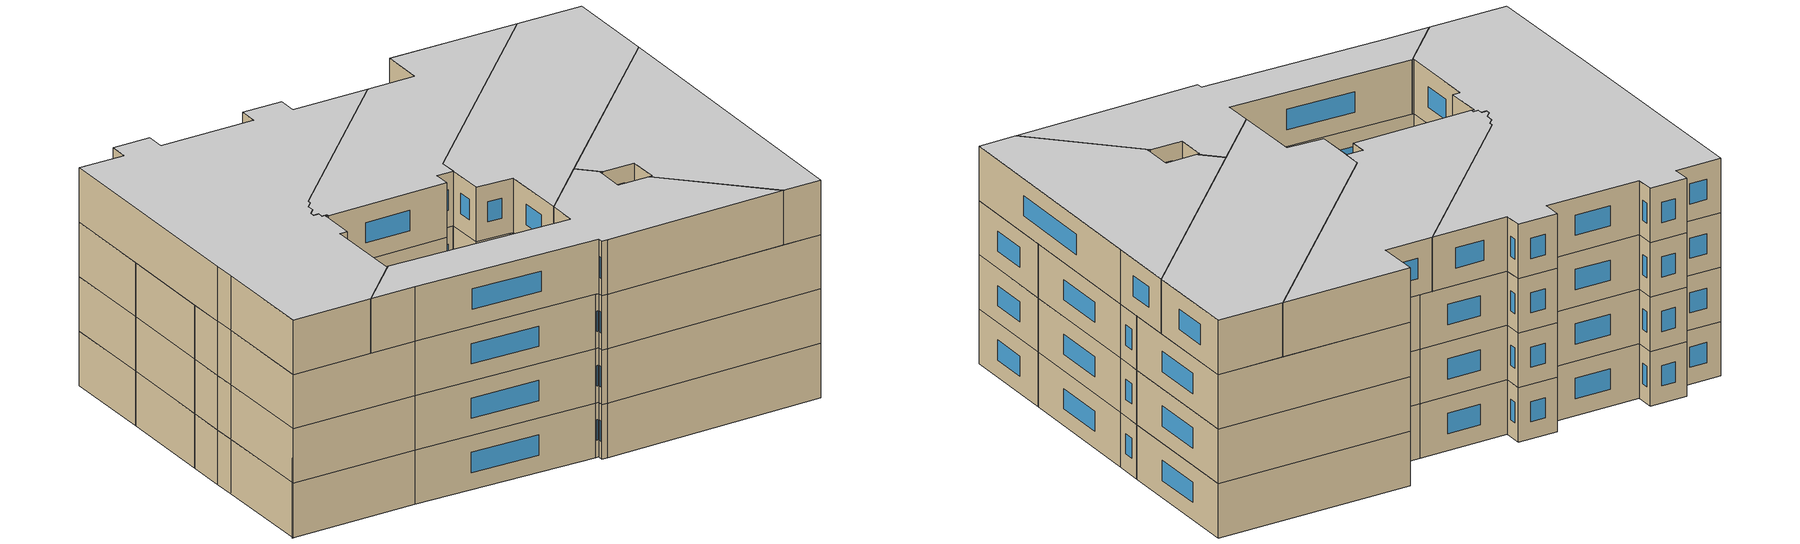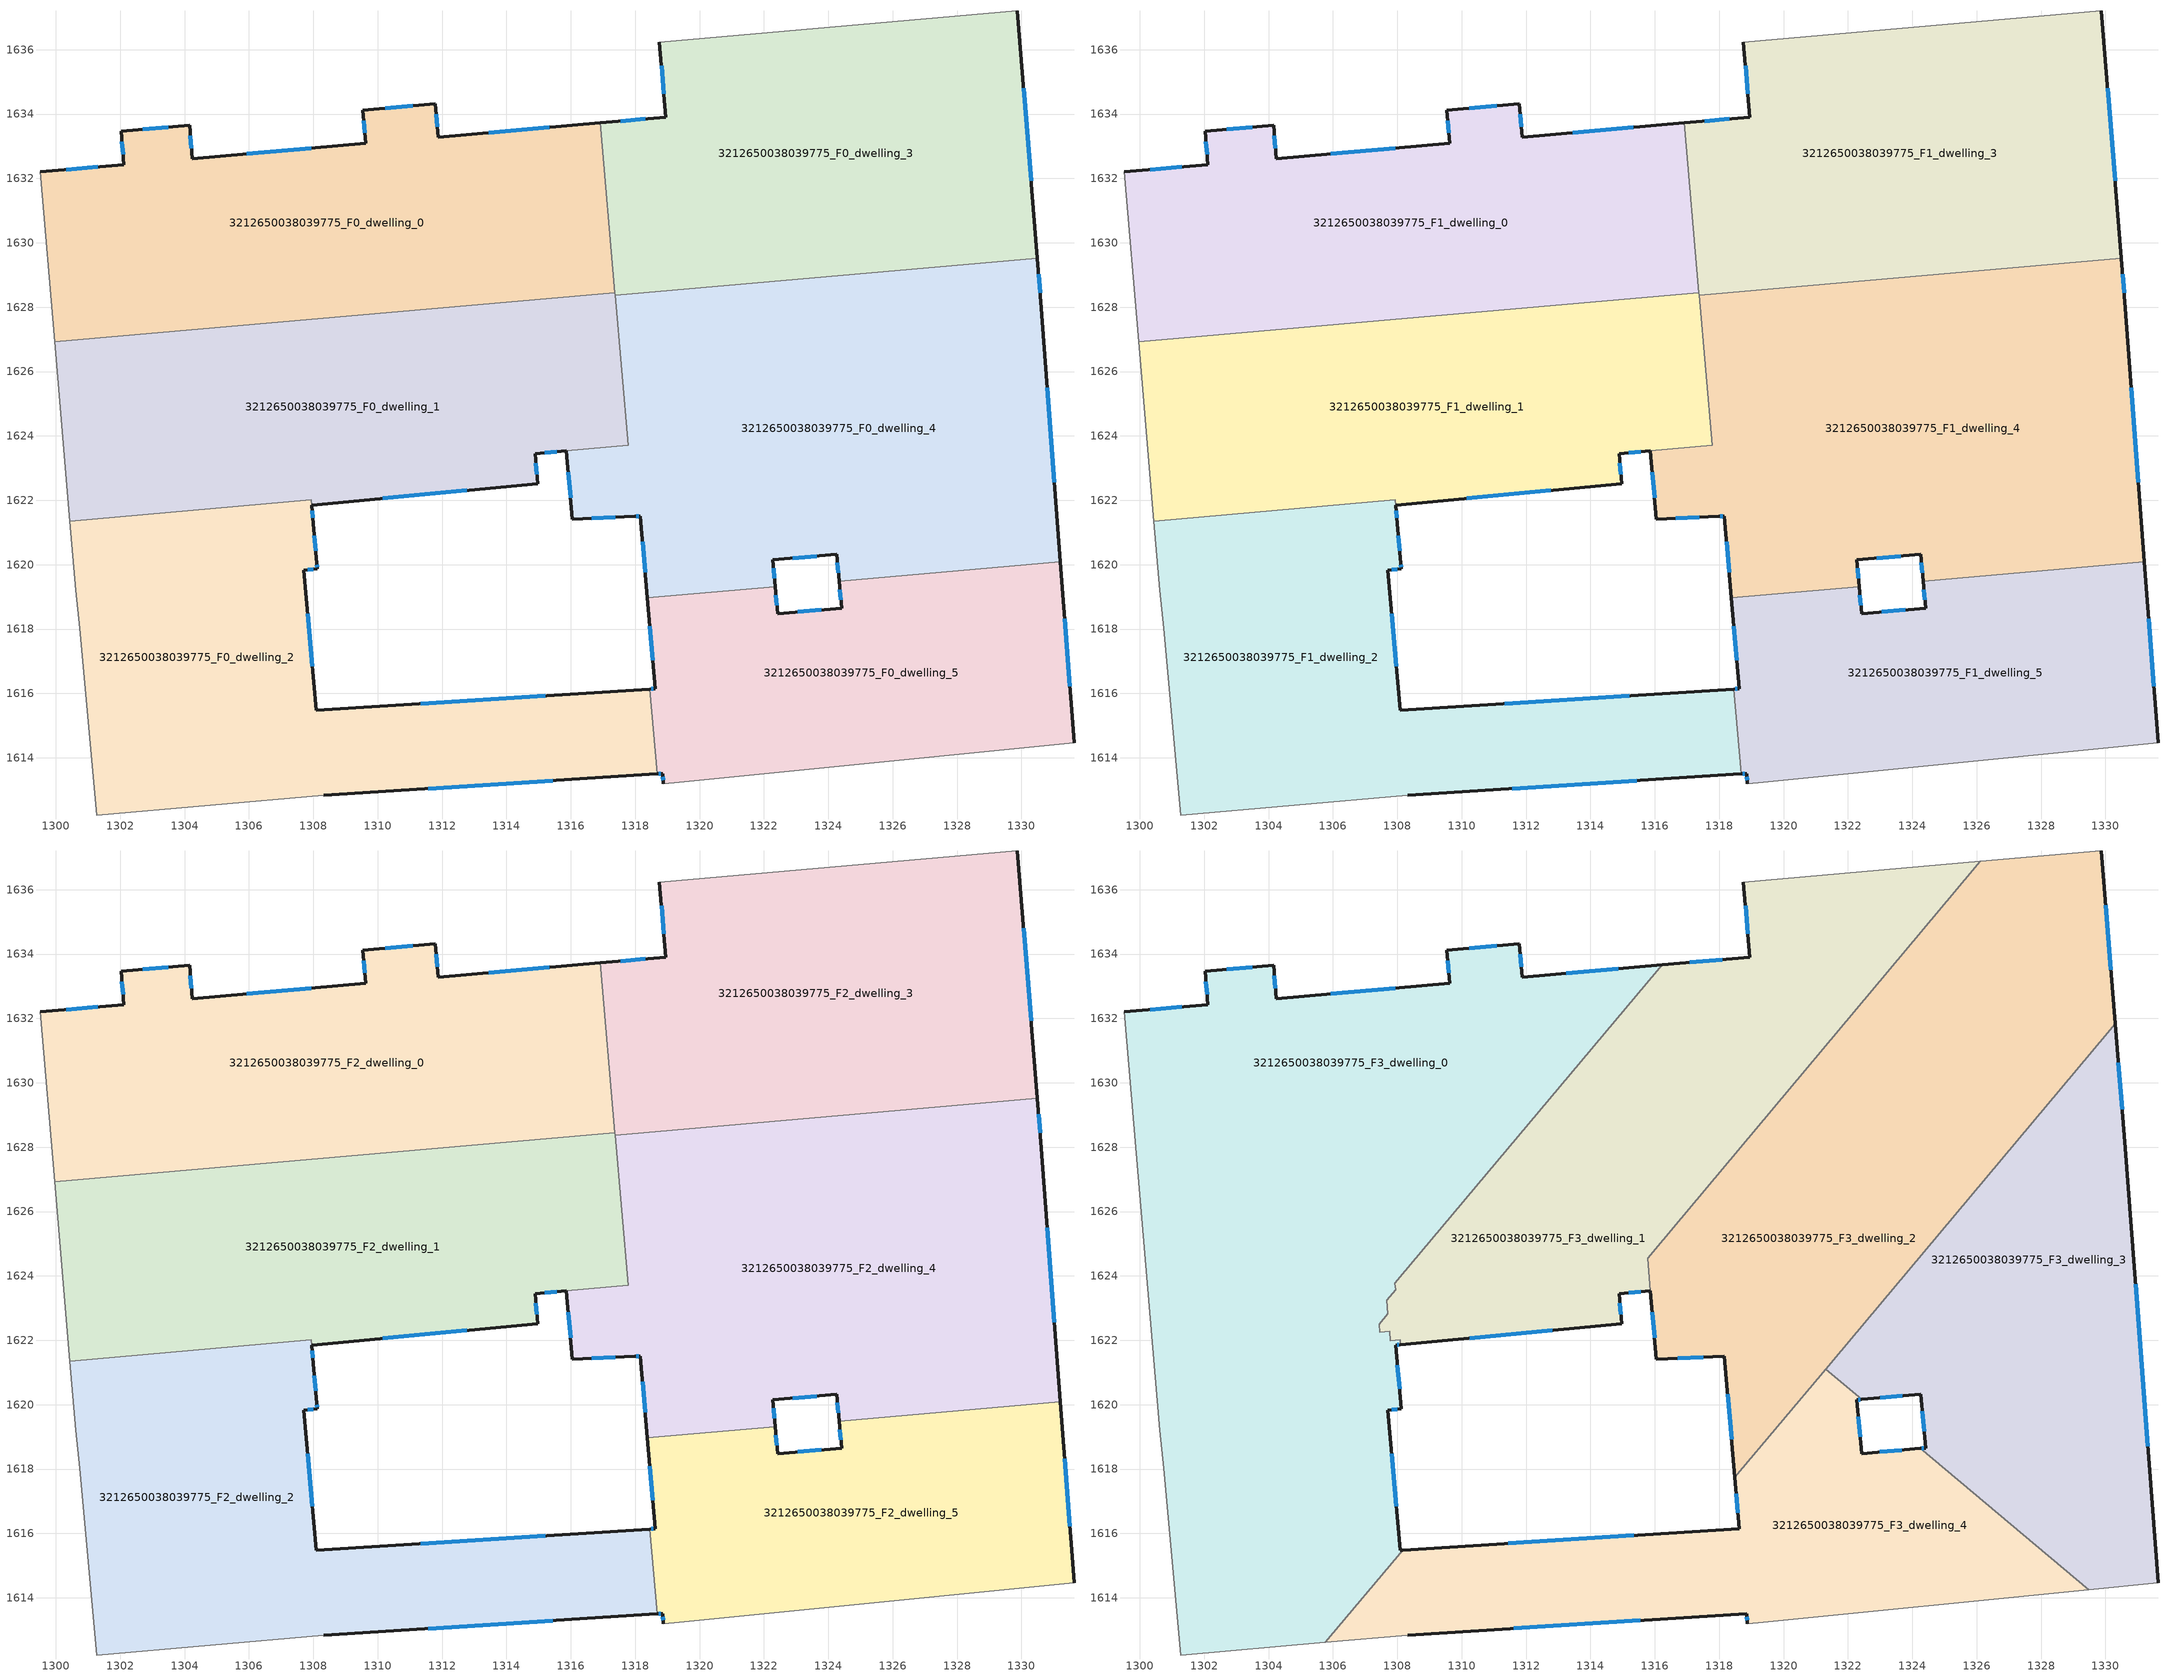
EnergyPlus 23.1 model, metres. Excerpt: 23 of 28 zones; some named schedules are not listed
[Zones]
3212650038039775_F0_dwelling_0
 floor ground (EU_floor_Construction): 1316.91,1633.73 1317.37,1628.46 1299.96,1626.93 1299.51,1632.2 1302.11,1632.43 1302.03,1633.46 1304.15,1633.65 1304.24,1632.62 1309.62,1633.09 1309.53,1634.12 1311.79,1634.32 1311.88,1633.29 z0
 wall outside (EU_wall_Construction): 1316.91,1633.73 1311.88,1633.29 1311.79,1634.32 1309.53,1634.12 1309.62,1633.09 1304.24,1632.62 1304.15,1633.65 1302.03,1633.46 1302.11,1632.43 1299.51,1632.2 z0:3
 wall to 3212650038039775_F0_dwelling_1 (EU_wall_Construction): 1299.96,1626.93 1317.37,1628.46 z0:3
 wall adiabatic (EU_wall_Construction): 1299.51,1632.2 1299.96,1626.93 z0:3
 wall to 3212650038039775_F0_dwelling_3 (EU_wall_Construction): 1317.37,1628.46 1316.91,1633.73 z0:3
 window (EU_Window_Construction): 1303.49,1633.59 1302.69,1633.52 / 1304.21,1632.94 1304.18,1633.33 / 1307.93,1632.94 1305.93,1632.76 / 1309.56,1633.8 1309.59,1633.41 / 1311.08,1634.26 1310.24,1634.18 / 1311.85,1633.61 1311.82,1634 / 1315.33,1633.59 1313.45,1633.42 / 1301.3,1632.36 1300.32,1632.27 / 1302.05,1633.14 1302.09,1632.76 z0.94:2.06
3212650038039775_F0_dwelling_1
 floor ground (EU_floor_Construction): 1317.37,1628.46 1317.79,1623.71 1314.89,1623.45 1314.97,1622.52 1307.95,1621.85 1307.93,1622.01 1300.44,1621.36 1299.96,1626.93 z0
 wall outside (EU_wall_Construction): 1307.95,1621.85 1314.97,1622.52 1314.89,1623.45 1315.86,1623.54 z0:3
 wall adiabatic (EU_wall_Construction): 1299.96,1626.93 1300.44,1621.36 z0:3
 wall to 3212650038039775_F0_dwelling_2 (EU_wall_Construction): 1300.44,1621.36 1307.93,1622.01 1307.95,1621.85 z0:3
 wall to 3212650038039775_F0_dwelling_4 (EU_wall_Construction): 1315.86,1623.54 1317.79,1623.71 1317.38,1628.37 z0:3
 wall to 3212650038039775_F0_dwelling_3 (EU_wall_Construction): 1317.38,1628.37 1317.37,1628.45 z0:3
 window (EU_Window_Construction): 1314.95,1622.81 1314.91,1623.16 / 1310.15,1622.06 1312.77,1622.31 / 1315.19,1623.48 1315.56,1623.51 z0.94:2.06
3212650038039775_F0_dwelling_2
 floor ground (EU_floor_Construction): 1318.45,1616.14 1318.68,1613.5 1308.32,1612.84 1301.27,1612.22 1300.74,1618.02 1300.62,1619.21 1300.44,1621.36 1307.93,1622.01 1307.95,1621.85 1308,1621.28 1308.11,1620.05 1308.12,1619.87 1307.7,1619.83 1308.08,1615.48 z0
 wall outside (EU_wall_Construction): 1318.45,1616.14 1308.08,1615.48 1307.7,1619.83 1308.12,1619.87 1308.11,1620.05 1308,1621.28 1307.95,1621.85 / 1308.32,1612.84 1318.68,1613.5 z0:3
 wall to 3212650038039775_F0_dwelling_5 (EU_wall_Construction): 1318.68,1613.5 1318.45,1616.14 z0:3
 wall adiabatic (EU_wall_Construction): 1300.44,1621.36 1300.62,1619.21 1300.74,1618.02 1301.27,1612.22 1308.32,1612.84 z0:3
 window (EU_Window_Construction): 1308.12,1619.93 1308.11,1619.99 / 1307.83,1619.85 1307.99,1619.86 / 1307.96,1616.84 1307.82,1618.47 / 1315.2,1615.93 1311.33,1615.69 / 1311.57,1613.05 1315.43,1613.29 / 1307.98,1621.46 1307.96,1621.67 / 1308.07,1620.43 1308.03,1620.89 z0.94:2.06
3212650038039775_F0_dwelling_3
 floor ground (EU_floor_Construction): 1329.88,1637.21 1330.49,1629.51 1317.38,1628.37 1316.91,1633.73 1318.95,1633.91 1318.75,1636.23 z0
 wall outside (EU_wall_Construction): 1318.75,1636.23 1318.95,1633.91 1316.91,1633.73 / 1330.49,1629.51 1329.88,1637.21 z0:3
 wall to 3212650038039775_F0_dwelling_4 (EU_wall_Construction): 1317.38,1628.37 1330.49,1629.51 z0:3
 wall adiabatic (EU_wall_Construction): 1329.88,1637.21 1318.75,1636.23 z0:3
 window (EU_Window_Construction): 1318.31,1633.85 1317.55,1633.78 / 1318.82,1635.5 1318.89,1634.64 / 1330.3,1631.92 1330.07,1634.8 z0.94:2.06
3212650038039775_F0_dwelling_4
 floor ground (EU_floor_Construction): 1330.49,1629.51 1330.62,1627.97 1331.21,1620.09 1324.33,1619.49 1324.26,1620.32 1322.27,1620.15 1322.35,1619.31 1318.38,1618.97 1318.16,1621.5 1317.98,1621.5 1316.05,1621.42 1315.86,1623.54 1317.79,1623.71 1317.38,1628.37 z0
 wall outside (EU_wall_Construction): 1331.21,1620.09 1330.62,1627.97 1330.49,1629.51 / 1322.35,1619.31 1322.27,1620.15 1324.26,1620.32 1324.33,1619.49 / 1315.86,1623.54 1316.05,1621.42 1317.98,1621.5 1318.16,1621.5 1318.38,1618.97 z0:3
 wall to 3212650038039775_F0_dwelling_5 (EU_wall_Construction): 1324.33,1619.49 1331.21,1620.09 / 1318.38,1618.97 1322.35,1619.31 z0:3
 window (EU_Window_Construction): 1330.58,1628.45 1330.53,1629.03 / 1331.02,1622.56 1330.8,1625.5 / 1324.28,1620.06 1324.31,1619.75 / 1322.9,1620.2 1323.64,1620.27 / 1322.32,1619.58 1322.3,1619.89 / 1318.23,1620.71 1318.31,1619.76 / 1318.04,1621.5 1318.1,1621.5 / 1316.65,1621.44 1317.37,1621.47 / 1315.92,1622.87 1315.99,1622.08 z0.94:2.06
3212650038039775_F0_dwelling_5
 floor ground (EU_floor_Construction): 1331.21,1620.09 1331.63,1614.47 1319.21,1613.22 1318.87,1613.2 1318.85,1613.51 1318.68,1613.5 1318.45,1616.14 1318.62,1616.15 1318.38,1618.97 1322.35,1619.31 1322.42,1618.48 1324.41,1618.65 1324.33,1619.49 z0
 wall outside (EU_wall_Construction): 1318.68,1613.5 1318.85,1613.51 1318.87,1613.2 / 1318.38,1618.97 1318.62,1616.15 1318.45,1616.14 / 1324.33,1619.49 1324.41,1618.65 1322.42,1618.48 1322.35,1619.31 / 1331.63,1614.47 1331.21,1620.09 z0:3
 wall adiabatic (EU_wall_Construction): 1318.87,1613.2 1319.21,1613.22 1331.63,1614.47 z0:3
 window (EU_Window_Construction): 1318.86,1613.41 1318.87,1613.3 / 1318.73,1613.5 1318.8,1613.51 / 1318.57,1616.14 1318.5,1616.14 / 1318.45,1618.08 1318.55,1617.03 / 1322.4,1618.74 1322.37,1619.05 / 1323.79,1618.6 1323.04,1618.53 / 1324.36,1619.23 1324.39,1618.92 / 1331.5,1616.23 1331.34,1618.33 z0.94:2.06
3212650038039775_F1_dwelling_0
 floor to 3212650038039775_F0_dwelling_0 (EU_floor_Construction): 1316.91,1633.73 1317.37,1628.46 1299.96,1626.93 1299.51,1632.2 1302.11,1632.43 1302.03,1633.46 1304.15,1633.65 1304.24,1632.62 1309.62,1633.09 1309.53,1634.12 1311.79,1634.32 1311.88,1633.29 z3
 wall outside (EU_wall_Construction): 1316.91,1633.73 1311.88,1633.29 1311.79,1634.32 1309.53,1634.12 1309.62,1633.09 1304.24,1632.62 1304.15,1633.65 1302.03,1633.46 1302.11,1632.43 1299.51,1632.2 z3:6
 wall to 3212650038039775_F1_dwelling_1 (EU_wall_Construction): 1299.96,1626.93 1317.37,1628.46 z3:6
 wall adiabatic (EU_wall_Construction): 1299.51,1632.2 1299.96,1626.93 z3:6
 wall to 3212650038039775_F1_dwelling_3 (EU_wall_Construction): 1317.37,1628.46 1316.91,1633.73 z3:6
 window (EU_Window_Construction): 1303.49,1633.59 1302.69,1633.52 / 1304.21,1632.94 1304.18,1633.33 / 1307.93,1632.94 1305.93,1632.76 / 1309.56,1633.8 1309.59,1633.41 / 1311.08,1634.26 1310.24,1634.18 / 1311.85,1633.61 1311.82,1634 / 1315.33,1633.59 1313.45,1633.42 / 1301.3,1632.36 1300.32,1632.27 / 1302.05,1633.14 1302.09,1632.76 z3.94:5.06
3212650038039775_F1_dwelling_1
 floor to 3212650038039775_F0_dwelling_1 (EU_floor_Construction): 1317.37,1628.46 1317.79,1623.71 1314.89,1623.45 1314.97,1622.52 1307.95,1621.85 1307.93,1622.01 1300.44,1621.36 1299.96,1626.93 z3
 wall outside (EU_wall_Construction): 1307.95,1621.85 1314.97,1622.52 1314.89,1623.45 1315.86,1623.54 z3:6
 wall adiabatic (EU_wall_Construction): 1299.96,1626.93 1300.44,1621.36 z3:6
 wall to 3212650038039775_F1_dwelling_2 (EU_wall_Construction): 1300.44,1621.36 1307.93,1622.01 1307.95,1621.85 z3:6
 wall to 3212650038039775_F1_dwelling_4 (EU_wall_Construction): 1315.86,1623.54 1317.79,1623.71 1317.38,1628.37 z3:6
 wall to 3212650038039775_F1_dwelling_3 (EU_wall_Construction): 1317.38,1628.37 1317.37,1628.45 z3:6
 window (EU_Window_Construction): 1314.95,1622.81 1314.91,1623.16 / 1310.15,1622.06 1312.77,1622.31 / 1315.19,1623.48 1315.56,1623.51 z3.94:5.06
3212650038039775_F1_dwelling_2
 floor to 3212650038039775_F0_dwelling_2 (EU_floor_Construction): 1318.45,1616.14 1318.68,1613.5 1308.32,1612.84 1301.27,1612.22 1300.74,1618.02 1300.62,1619.21 1300.44,1621.36 1307.93,1622.01 1307.95,1621.85 1308,1621.28 1308.11,1620.05 1308.12,1619.87 1307.7,1619.83 1308.08,1615.48 z3
 wall outside (EU_wall_Construction): 1318.45,1616.14 1308.08,1615.48 1307.7,1619.83 1308.12,1619.87 1308.11,1620.05 1308,1621.28 1307.95,1621.85 / 1308.32,1612.84 1318.68,1613.5 z3:6
 wall to 3212650038039775_F1_dwelling_5 (EU_wall_Construction): 1318.68,1613.5 1318.45,1616.14 z3:6
 wall adiabatic (EU_wall_Construction): 1300.44,1621.36 1300.62,1619.21 1300.74,1618.02 1301.27,1612.22 1308.32,1612.84 z3:6
 window (EU_Window_Construction): 1308.12,1619.93 1308.11,1619.99 / 1307.83,1619.85 1307.99,1619.86 / 1307.96,1616.84 1307.82,1618.47 / 1315.2,1615.93 1311.33,1615.69 / 1311.57,1613.05 1315.43,1613.29 / 1307.98,1621.46 1307.96,1621.67 / 1308.07,1620.43 1308.03,1620.89 z3.94:5.06
3212650038039775_F1_dwelling_3
 floor to 3212650038039775_F0_dwelling_3 (EU_floor_Construction): 1329.88,1637.21 1330.49,1629.51 1317.38,1628.37 1316.91,1633.73 1318.95,1633.91 1318.75,1636.23 z3
 wall outside (EU_wall_Construction): 1318.75,1636.23 1318.95,1633.91 1316.91,1633.73 / 1330.49,1629.51 1329.88,1637.21 z3:6
 wall to 3212650038039775_F1_dwelling_4 (EU_wall_Construction): 1317.38,1628.37 1330.49,1629.51 z3:6
 wall adiabatic (EU_wall_Construction): 1329.88,1637.21 1318.75,1636.23 z3:6
 window (EU_Window_Construction): 1318.31,1633.85 1317.55,1633.78 / 1318.82,1635.5 1318.89,1634.64 / 1330.3,1631.92 1330.07,1634.8 z3.94:5.06
3212650038039775_F1_dwelling_4
 floor to 3212650038039775_F0_dwelling_4 (EU_floor_Construction): 1330.49,1629.51 1330.62,1627.97 1331.21,1620.09 1324.33,1619.49 1324.26,1620.32 1322.27,1620.15 1322.35,1619.31 1318.38,1618.97 1318.16,1621.5 1317.98,1621.5 1316.05,1621.42 1315.86,1623.54 1317.79,1623.71 1317.38,1628.37 z3
 wall outside (EU_wall_Construction): 1331.21,1620.09 1330.62,1627.97 1330.49,1629.51 / 1322.35,1619.31 1322.27,1620.15 1324.26,1620.32 1324.33,1619.49 / 1315.86,1623.54 1316.05,1621.42 1317.98,1621.5 1318.16,1621.5 1318.38,1618.97 z3:6
 wall to 3212650038039775_F1_dwelling_5 (EU_wall_Construction): 1324.33,1619.49 1331.21,1620.09 / 1318.38,1618.97 1322.35,1619.31 z3:6
 window (EU_Window_Construction): 1330.58,1628.45 1330.53,1629.03 / 1331.02,1622.56 1330.8,1625.5 / 1324.28,1620.06 1324.31,1619.75 / 1322.9,1620.2 1323.64,1620.27 / 1322.32,1619.58 1322.3,1619.89 / 1318.23,1620.71 1318.31,1619.76 / 1318.04,1621.5 1318.1,1621.5 / 1316.65,1621.44 1317.37,1621.47 / 1315.92,1622.87 1315.99,1622.08 z3.94:5.06
3212650038039775_F1_dwelling_5
 floor to 3212650038039775_F0_dwelling_5 (EU_floor_Construction): 1331.21,1620.09 1331.63,1614.47 1319.21,1613.22 1318.87,1613.2 1318.85,1613.51 1318.68,1613.5 1318.45,1616.14 1318.62,1616.15 1318.38,1618.97 1322.35,1619.31 1322.42,1618.48 1324.41,1618.65 1324.33,1619.49 z3
 wall outside (EU_wall_Construction): 1318.68,1613.5 1318.85,1613.51 1318.87,1613.2 / 1318.38,1618.97 1318.62,1616.15 1318.45,1616.14 / 1324.33,1619.49 1324.41,1618.65 1322.42,1618.48 1322.35,1619.31 / 1331.63,1614.47 1331.21,1620.09 z3:6
 wall adiabatic (EU_wall_Construction): 1318.87,1613.2 1319.21,1613.22 1331.63,1614.47 z3:6
 window (EU_Window_Construction): 1318.86,1613.41 1318.87,1613.3 / 1318.73,1613.5 1318.8,1613.51 / 1318.57,1616.14 1318.5,1616.14 / 1318.45,1618.08 1318.55,1617.03 / 1322.4,1618.74 1322.37,1619.05 / 1323.79,1618.6 1323.04,1618.53 / 1324.36,1619.23 1324.39,1618.92 / 1331.5,1616.23 1331.34,1618.33 z3.94:5.06
3212650038039775_F2_dwelling_0
 floor to 3212650038039775_F1_dwelling_0 (EU_floor_Construction): 1316.91,1633.73 1317.37,1628.46 1299.96,1626.93 1299.51,1632.2 1302.11,1632.43 1302.03,1633.46 1304.15,1633.65 1304.24,1632.62 1309.62,1633.09 1309.53,1634.12 1311.79,1634.32 1311.88,1633.29 z6
 wall outside (EU_wall_Construction): 1316.91,1633.73 1311.88,1633.29 1311.79,1634.32 1309.53,1634.12 1309.62,1633.09 1304.24,1632.62 1304.15,1633.65 1302.03,1633.46 1302.11,1632.43 1299.51,1632.2 z6:9
 wall to 3212650038039775_F2_dwelling_1 (EU_wall_Construction): 1299.96,1626.93 1317.37,1628.46 z6:9
 wall adiabatic (EU_wall_Construction): 1299.51,1632.2 1299.96,1626.93 z6:9
 wall to 3212650038039775_F2_dwelling_3 (EU_wall_Construction): 1317.37,1628.46 1316.91,1633.73 z6:9
 window (EU_Window_Construction): 1303.49,1633.59 1302.69,1633.52 / 1304.21,1632.94 1304.18,1633.33 / 1307.93,1632.94 1305.93,1632.76 / 1309.56,1633.8 1309.59,1633.41 / 1311.08,1634.26 1310.24,1634.18 / 1311.85,1633.61 1311.82,1634 / 1315.33,1633.59 1313.45,1633.42 / 1301.3,1632.36 1300.32,1632.27 / 1302.05,1633.14 1302.09,1632.76 z6.94:8.06
3212650038039775_F2_dwelling_1
 floor to 3212650038039775_F1_dwelling_1 (EU_floor_Construction): 1317.37,1628.46 1317.79,1623.71 1314.89,1623.45 1314.97,1622.52 1307.95,1621.85 1307.93,1622.01 1300.44,1621.36 1299.96,1626.93 z6
 wall outside (EU_wall_Construction): 1307.95,1621.85 1314.97,1622.52 1314.89,1623.45 1315.86,1623.54 z6:9
 wall adiabatic (EU_wall_Construction): 1299.96,1626.93 1300.44,1621.36 z6:9
 wall to 3212650038039775_F2_dwelling_2 (EU_wall_Construction): 1300.44,1621.36 1307.93,1622.01 1307.95,1621.85 z6:9
 wall to 3212650038039775_F2_dwelling_4 (EU_wall_Construction): 1315.86,1623.54 1317.79,1623.71 1317.38,1628.37 z6:9
 wall to 3212650038039775_F2_dwelling_3 (EU_wall_Construction): 1317.38,1628.37 1317.37,1628.45 z6:9
 window (EU_Window_Construction): 1314.95,1622.81 1314.91,1623.16 / 1310.15,1622.06 1312.77,1622.31 / 1315.19,1623.48 1315.56,1623.51 z6.94:8.06
3212650038039775_F2_dwelling_2
 floor to 3212650038039775_F1_dwelling_2 (EU_floor_Construction): 1318.45,1616.14 1318.68,1613.5 1308.32,1612.84 1301.27,1612.22 1300.74,1618.02 1300.62,1619.21 1300.44,1621.36 1307.93,1622.01 1307.95,1621.85 1308,1621.28 1308.11,1620.05 1308.12,1619.87 1307.7,1619.83 1308.08,1615.48 z6
 wall outside (EU_wall_Construction): 1318.45,1616.14 1308.08,1615.48 1307.7,1619.83 1308.12,1619.87 1308.11,1620.05 1308,1621.28 1307.95,1621.85 / 1308.32,1612.84 1318.68,1613.5 z6:9
 wall to 3212650038039775_F2_dwelling_5 (EU_wall_Construction): 1318.68,1613.5 1318.45,1616.14 z6:9
 wall adiabatic (EU_wall_Construction): 1300.44,1621.36 1300.62,1619.21 1300.74,1618.02 1301.27,1612.22 1308.32,1612.84 z6:9
 window (EU_Window_Construction): 1308.12,1619.93 1308.11,1619.99 / 1307.83,1619.85 1307.99,1619.86 / 1307.96,1616.84 1307.82,1618.47 / 1315.2,1615.93 1311.33,1615.69 / 1311.57,1613.05 1315.43,1613.29 / 1307.98,1621.46 1307.96,1621.67 / 1308.07,1620.43 1308.03,1620.89 z6.94:8.06
3212650038039775_F2_dwelling_3
 floor to 3212650038039775_F1_dwelling_3 (EU_floor_Construction): 1329.88,1637.21 1330.49,1629.51 1317.38,1628.37 1316.91,1633.73 1318.95,1633.91 1318.75,1636.23 z6
 wall outside (EU_wall_Construction): 1318.75,1636.23 1318.95,1633.91 1316.91,1633.73 / 1330.49,1629.51 1329.88,1637.21 z6:9
 wall to 3212650038039775_F2_dwelling_4 (EU_wall_Construction): 1317.38,1628.37 1330.49,1629.51 z6:9
 wall adiabatic (EU_wall_Construction): 1329.88,1637.21 1318.75,1636.23 z6:9
 window (EU_Window_Construction): 1318.31,1633.85 1317.55,1633.78 / 1318.82,1635.5 1318.89,1634.64 / 1330.3,1631.92 1330.07,1634.8 z6.94:8.06
3212650038039775_F2_dwelling_4
 floor to 3212650038039775_F1_dwelling_4 (EU_floor_Construction): 1330.49,1629.51 1330.62,1627.97 1331.21,1620.09 1324.33,1619.49 1324.26,1620.32 1322.27,1620.15 1322.35,1619.31 1318.38,1618.97 1318.16,1621.5 1317.98,1621.5 1316.05,1621.42 1315.86,1623.54 1317.79,1623.71 1317.38,1628.37 z6
 wall outside (EU_wall_Construction): 1331.21,1620.09 1330.62,1627.97 1330.49,1629.51 / 1322.35,1619.31 1322.27,1620.15 1324.26,1620.32 1324.33,1619.49 / 1315.86,1623.54 1316.05,1621.42 1317.98,1621.5 1318.16,1621.5 1318.38,1618.97 z6:9
 wall to 3212650038039775_F2_dwelling_5 (EU_wall_Construction): 1324.33,1619.49 1331.21,1620.09 / 1318.38,1618.97 1322.35,1619.31 z6:9
 window (EU_Window_Construction): 1330.58,1628.45 1330.53,1629.03 / 1331.02,1622.56 1330.8,1625.5 / 1324.28,1620.06 1324.31,1619.75 / 1322.9,1620.2 1323.64,1620.27 / 1322.32,1619.58 1322.3,1619.89 / 1318.23,1620.71 1318.31,1619.76 / 1318.04,1621.5 1318.1,1621.5 / 1316.65,1621.44 1317.37,1621.47 / 1315.92,1622.87 1315.99,1622.08 z6.94:8.06
3212650038039775_F2_dwelling_5
 floor to 3212650038039775_F1_dwelling_5 (EU_floor_Construction): 1331.21,1620.09 1331.63,1614.47 1319.21,1613.22 1318.87,1613.2 1318.85,1613.51 1318.68,1613.5 1318.45,1616.14 1318.62,1616.15 1318.38,1618.97 1322.35,1619.31 1322.42,1618.48 1324.41,1618.65 1324.33,1619.49 z6
 wall outside (EU_wall_Construction): 1318.68,1613.5 1318.85,1613.51 1318.87,1613.2 / 1318.38,1618.97 1318.62,1616.15 1318.45,1616.14 / 1324.33,1619.49 1324.41,1618.65 1322.42,1618.48 1322.35,1619.31 / 1331.63,1614.47 1331.21,1620.09 z6:9
 wall adiabatic (EU_wall_Construction): 1318.87,1613.2 1319.21,1613.22 1331.63,1614.47 z6:9
 window (EU_Window_Construction): 1318.86,1613.41 1318.87,1613.3 / 1318.73,1613.5 1318.8,1613.51 / 1318.57,1616.14 1318.5,1616.14 / 1318.45,1618.08 1318.55,1617.03 / 1322.4,1618.74 1322.37,1619.05 / 1323.79,1618.6 1323.04,1618.53 / 1324.36,1619.23 1324.39,1618.92 / 1331.5,1616.23 1331.34,1618.33 z6.94:8.06
3212650038039775_F3_dwelling_0
 floor to 3212650038039775_F2_dwelling_0 (EU_floor_Construction): 1316.22,1633.67 1311.41,1627.93 1299.96,1626.93 1299.51,1632.2 1302.11,1632.43 1302.03,1633.46 1304.15,1633.65 1304.24,1632.62 1309.62,1633.09 1309.53,1634.12 1311.79,1634.32 1311.88,1633.29 z9
 floor to 3212650038039775_F2_dwelling_2 (EU_floor_Construction): 1307.93,1622 1307.95,1621.85 1308,1621.28 1308.11,1620.05 1308.12,1619.87 1307.7,1619.83 1308.08,1615.48 1308.17,1615.49 1305.76,1612.61 1301.27,1612.22 1300.74,1618.02 1300.62,1619.21 1300.44,1621.36 1307.78,1622 1307.78,1621.99 z9
 floor to 3212650038039775_F2_dwelling_1 (EU_floor_Construction): 1308.08,1622.01 1308.1,1621.87 1307.95,1621.85 1307.93,1622 z9; 1311.41,1627.93 1307.92,1623.78 1307.94,1623.56 1307.67,1623.24 1307.71,1622.82 1307.44,1622.49 1307.46,1622.26 1307.76,1622.29 1307.78,1622 1300.44,1621.36 1299.96,1626.93 z9
 wall outside (EU_wall_Construction): 1308.17,1615.49 1308.08,1615.48 1307.7,1619.83 1308.12,1619.87 1307.95,1621.85 1308.1,1621.87 / 1316.22,1633.67 1311.88,1633.29 1311.79,1634.32 1309.53,1634.12 1309.62,1633.09 1304.24,1632.62 1304.15,1633.65 1302.03,1633.46 1302.11,1632.43 1299.51,1632.2 z9:12
 wall to 3212650038039775_F3_dwelling_1 (EU_wall_Construction): 1308.1,1621.87 1308.08,1622.01 1307.78,1621.99 1307.76,1622.29 1307.46,1622.26 1307.44,1622.49 1307.71,1622.82 1307.67,1623.24 1307.94,1623.56 1307.92,1623.78 1316.22,1633.67 z9:12
 wall to 3212650038039775_F3_dwelling_4 (EU_wall_Construction): 1305.76,1612.61 1308.17,1615.49 z9:12
 wall adiabatic (EU_wall_Construction): 1299.51,1632.2 1300.62,1619.21 1300.74,1618.02 1301.27,1612.22 1305.76,1612.61 z9:12
 window (EU_Window_Construction): 1307.99,1621.86 1308.05,1621.86 / 1308.07,1620.49 1308,1621.23 / 1307.83,1619.85 1307.99,1619.86 / 1307.96,1616.84 1307.82,1618.47 / 1301.3,1632.36 1300.32,1632.27 / 1302.05,1633.14 1302.09,1632.76 / 1303.49,1633.59 1302.69,1633.52 / 1304.21,1632.94 1304.18,1633.33 / 1307.93,1632.94 1305.93,1632.76 / 1309.56,1633.8 1309.59,1633.41 / 1311.08,1634.26 1310.24,1634.18 / 1311.85,1633.61 1311.82,1634 / 1314.86,1633.55 1313.24,1633.41 z9.94:11.06
 ceiling to 3212650038039775_F4_dwelling_0 (EU_floor_Construction): 1308.17,1615.49 1308.08,1615.48 1307.7,1619.83 1308.12,1619.87 1307.95,1621.85 1308.1,1621.87 1308.08,1622.01 1307.78,1621.99 1307.76,1622.29 1307.46,1622.26 1307.44,1622.49 1307.71,1622.82 1307.67,1623.24 1307.94,1623.56 1307.92,1623.78 1316.22,1633.67 1311.88,1633.29 1311.79,1634.32 1309.53,1634.12 1309.62,1633.09 1304.24,1632.62 1304.15,1633.65 1302.03,1633.46 1302.11,1632.43 1299.51,1632.2 1300.62,1619.21 1300.74,1618.02 1301.27,1612.22 1305.76,1612.61 z12
3212650038039775_F3_dwelling_1
 floor to 3212650038039775_F2_dwelling_1 (EU_floor_Construction): 1317.37,1628.46 1317.53,1626.64 1315.77,1624.55 1315.86,1623.54 1314.89,1623.45 1314.97,1622.52 1308.1,1621.87 1308.08,1622.01 1307.93,1622 1307.93,1622.01 1307.78,1622 1307.76,1622.29 1307.46,1622.26 1307.44,1622.49 1307.71,1622.82 1307.67,1623.24 1307.94,1623.56 1307.92,1623.78 1311.41,1627.93 z9
 floor to 3212650038039775_F2_dwelling_0 (EU_floor_Construction): 1316.91,1633.73 1317.37,1628.46 1311.41,1627.93 1316.22,1633.67 z9
 floor to 3212650038039775_F2_dwelling_3 (EU_floor_Construction): 1326.12,1636.88 1319.1,1628.52 1317.38,1628.37 1316.91,1633.73 1318.95,1633.91 1318.75,1636.23 z9
 floor to 3212650038039775_F2_dwelling_4 (EU_floor_Construction): 1319.1,1628.52 1317.53,1626.64 1317.38,1628.37 z9
 wall outside (EU_wall_Construction): 1318.75,1636.23 1318.95,1633.91 1316.22,1633.67 / 1308.1,1621.87 1314.97,1622.52 1314.89,1623.45 1315.86,1623.54 z9:12
 wall adiabatic (EU_wall_Construction): 1326.12,1636.88 1318.75,1636.23 z9:12
 wall to 3212650038039775_F3_dwelling_2 (EU_wall_Construction): 1315.86,1623.54 1315.77,1624.55 1326.12,1636.88 z9:12
 window (EU_Window_Construction): 1318.1,1633.83 1317.08,1633.74 / 1318.82,1635.5 1318.89,1634.64 / 1315.19,1623.48 1315.56,1623.51 / 1314.95,1622.81 1314.91,1623.16 / 1310.25,1622.07 1312.82,1622.31 z9.94:11.06
 ceiling to 3212650038039775_F4_dwelling_1 (EU_floor_Construction): 1315.86,1623.54 1315.77,1624.55 1326.12,1636.88 1318.75,1636.23 1318.95,1633.91 1316.22,1633.67 1307.92,1623.78 1307.94,1623.56 1307.67,1623.24 1307.71,1622.82 1307.44,1622.49 1307.46,1622.26 1307.76,1622.29 1307.78,1621.99 1308.08,1622.01 1308.1,1621.87 1314.97,1622.52 1314.89,1623.45 z12
3212650038039775_F3_dwelling_2
 floor to 3212650038039775_F2_dwelling_4 (EU_floor_Construction): 1328.2,1629.31 1319.61,1619.07 1318.38,1618.97 1318.16,1621.5 1316.05,1621.42 1315.86,1623.54 1317.79,1623.71 1317.53,1626.64 1319.1,1628.52 z9
 floor to 3212650038039775_F2_dwelling_1 (EU_floor_Construction): 1317.53,1626.64 1317.79,1623.71 1315.86,1623.54 1315.77,1624.55 z9
 floor to 3212650038039775_F2_dwelling_3 (EU_floor_Construction): 1329.88,1637.21 1330.31,1631.83 1328.2,1629.31 1319.1,1628.52 1326.12,1636.88 z9
 floor to 3212650038039775_F2_dwelling_5 (EU_floor_Construction): 1319.61,1619.07 1318.48,1617.74 1318.38,1618.97 z9
 wall outside (EU_wall_Construction): 1330.31,1631.83 1329.88,1637.21 / 1315.86,1623.53 1316.05,1621.42 1318.16,1621.5 1318.48,1617.74 z9:12
 wall adiabatic (EU_wall_Construction): 1329.88,1637.21 1326.12,1636.88 z9:12
 wall to 3212650038039775_F3_dwelling_3 (EU_wall_Construction): 1321.31,1621.11 1330.31,1631.83 z9:12
 wall to 3212650038039775_F3_dwelling_4 (EU_wall_Construction): 1318.48,1617.74 1321.31,1621.1 z9:12
 window (EU_Window_Construction): 1330.17,1633.51 1330.01,1635.52 / 1318.26,1620.32 1318.38,1618.92 / 1316.71,1621.45 1317.5,1621.48 / 1315.92,1622.87 1315.99,1622.08 z9.94:11.06
 ceiling to 3212650038039775_F4_dwelling_2 (EU_floor_Construction): 1318.48,1617.74 1330.31,1631.83 1329.88,1637.21 1326.12,1636.88 1315.77,1624.55 1316.05,1621.42 1318.16,1621.5 z12
3212650038039775_F3_dwelling_3
 floor to 3212650038039775_F2_dwelling_4 (EU_floor_Construction): 1330.49,1629.51 1330.62,1627.97 1331.21,1620.09 1324.33,1619.49 1324.26,1620.32 1322.43,1620.16 1321.31,1621.11 1328.2,1629.31 z9
 floor to 3212650038039775_F2_dwelling_5 (EU_floor_Construction): 1331.21,1620.09 1331.63,1614.47 1329.48,1614.25 1324.25,1618.64 1324.41,1618.65 1324.33,1619.49 z9
 floor to 3212650038039775_F2_dwelling_3 (EU_floor_Construction): 1330.31,1631.83 1330.49,1629.51 1328.2,1629.31 z9
 wall outside (EU_wall_Construction): 1322.44,1620.16 1324.26,1620.32 1324.41,1618.65 1324.25,1618.64 / 1331.63,1614.47 1330.62,1627.97 1330.31,1631.83 z9:12
 wall to 3212650038039775_F3_dwelling_4 (EU_wall_Construction): 1321.31,1621.11 1322.44,1620.16 / 1324.25,1618.64 1329.48,1614.25 z9:12
 wall adiabatic (EU_wall_Construction): 1329.48,1614.25 1331.63,1614.47 z9:12
 window (EU_Window_Construction): 1324.36,1618.65 1324.3,1618.64 / 1324.31,1619.8 1324.36,1619.18 / 1323.01,1620.21 1323.69,1620.27 / 1330.52,1629.18 1330.4,1630.62 / 1331.31,1618.7 1330.93,1623.74 z9.94:11.06
 ceiling to 3212650038039775_F4_dwelling_3 (EU_floor_Construction): 1331.63,1614.47 1330.62,1627.97 1330.31,1631.83 1321.31,1621.11 1322.44,1620.16 1324.26,1620.32 1324.41,1618.65 1324.25,1618.64 1329.48,1614.25 z12
3212650038039775_F3_dwelling_4
 floor to 3212650038039775_F2_dwelling_2 (EU_floor_Construction): 1318.45,1616.14 1318.68,1613.5 1308.32,1612.84 1305.76,1612.61 1308.17,1615.49 z9
 floor to 3212650038039775_F2_dwelling_5 (EU_floor_Construction): 1329.48,1614.25 1319.21,1613.22 1318.87,1613.2 1318.85,1613.51 1318.68,1613.5 1318.45,1616.14 1318.62,1616.15 1318.48,1617.74 1319.61,1619.07 1322.35,1619.31 1322.42,1618.48 1324.25,1618.64 z9
 floor to 3212650038039775_F2_dwelling_4 (EU_floor_Construction): 1322.43,1620.16 1322.27,1620.15 1322.35,1619.31 1319.61,1619.07 1321.31,1621.11 z9
 wall outside (EU_wall_Construction): 1318.48,1617.74 1318.62,1616.15 1308.17,1615.49 / 1324.25,1618.64 1322.42,1618.48 1322.27,1620.15 1322.44,1620.16 / 1308.32,1612.84 1318.85,1613.51 1318.87,1613.2 z9:12
 wall adiabatic (EU_wall_Construction): 1318.87,1613.2 1319.21,1613.22 1329.48,1614.25 / 1305.76,1612.61 1308.32,1612.84 z9:12
 window (EU_Window_Construction): 1318.53,1617.24 1318.58,1616.65 / 1322.32,1620.15 1322.38,1620.16 / 1322.38,1619 1322.32,1619.62 / 1323.68,1618.59 1322.99,1618.53 / 1318.86,1613.41 1318.87,1613.3 / 1311.62,1613.05 1315.55,1613.3 / 1315.34,1615.94 1311.44,1615.69 z9.94:11.06
 ceiling to 3212650038039775_F4_dwelling_4 (EU_floor_Construction): 1329.48,1614.25 1324.25,1618.64 1322.42,1618.48 1322.27,1620.15 1322.44,1620.16 1321.31,1621.11 1318.48,1617.74 1318.62,1616.15 1308.17,1615.49 1305.76,1612.61 1308.32,1612.84 1318.85,1613.51 1318.87,1613.2 1319.21,1613.22 z12
shading: 1301.22,1612.21 1308.25,1613.29 z0:4.4
[Building]
EU S2 Campaign: North Axis=0; Terrain=City; Solar Distribution=FullExterior
[Site:Location]
Vienna: Latitude=48; Longitude=16.5; Time Zone=1; Elevation=183
[SizingPeriod:WeatherFileDays]
AnnualSizingPeriod: Begin Month=1; Begin Day of Month=1; End Month=12; End Day of Month=31; Day of Week for Start Day=Monday; Use Weather File Daylight Saving Period=No; Use Weather File Rain and Snow Indicators=No
[MATERIAL]
EU_InternalMass_Material: Roughness=MediumRough; Thickness=0.1; Conductivity=1; Density=1800; Specific Heat=900; Thermal Absorptance=0.9; Solar Absorptance=0.7; Visible Absorptance=0.7
[MATERIAL:NOMASS] Roughness=MediumRough; Thermal Absorptance=0.9; Solar Absorptance=0.7; Visible Absorptance=0.7
Name | Thermal Resistance
EU_wall_NoMass | 0.914258
EU_floor_NoMass | 1.09711
[WINDOWMATERIAL:SIMPLEGLAZINGSYSTEM]
EU_Window_SimpleGlazing: UFactor=2.09642; Solar Heat Gain Coefficient=0.65; Visible Transmittance=0.65
[CONSTRUCTION]
EU_wall_Construction: EU_wall_NoMass
EU_floor_Construction: EU_floor_NoMass
EU_Window_Construction: EU_Window_SimpleGlazing
EU_InternalMass_Construction: EU_InternalMass_Material
[ZONE] Type=1; Multiplier=1; Ceiling Height=autocalculate; Floor Area=autocalculate; Part of Total Floor Area=Yes
Name | Volume
3212650038039775_F0_dwelling_0; 3212650038039775_F1_dwelling_0; 3212650038039775_F2_dwelling_0 | 291.048
3212650038039775_F3_dwelling_0 | 575.35
3212650038039775_F0_dwelling_1; 3212650038039775_F1_dwelling_1; 3212650038039775_F2_dwelling_1 | 289.125
3212650038039775_F3_dwelling_1 | 300.787
3212650038039775_F0_dwelling_2; 3212650038039775_F1_dwelling_2; 3212650038039775_F2_dwelling_2 | 280.409
3212650038039775_F3_dwelling_2 | 362.409
3212650038039775_F0_dwelling_3; 3212650038039775_F1_dwelling_3; 3212650038039775_F2_dwelling_3 | 291.058
3212650038039775_F3_dwelling_3 | 275.755
3212650038039775_F0_dwelling_4; 3212650038039775_F1_dwelling_4; 3212650038039775_F2_dwelling_4 | 377.972
3212650038039775_F3_dwelling_4 | 231.973
3212650038039775_F0_dwelling_5; 3212650038039775_F1_dwelling_5; 3212650038039775_F2_dwelling_5 | 216.691
[INTERNALMASS] Construction=EU_InternalMass_Construction
Name | Zone or ZoneList | Surface Area
3212650038039775_F0_dwelling_0_EU_InternalMass | 3212650038039775_F0_dwelling_0 | 97.0157
3212650038039775_F0_dwelling_1_EU_InternalMass | 3212650038039775_F0_dwelling_1 | 96.3749
3212650038039775_F0_dwelling_2_EU_InternalMass | 3212650038039775_F0_dwelling_2 | 93.4709
3212650038039775_F0_dwelling_3_EU_InternalMass | 3212650038039775_F0_dwelling_3 | 97.0191
3212650038039775_F0_dwelling_4_EU_InternalMass | 3212650038039775_F0_dwelling_4 | 125.991
3212650038039775_F0_dwelling_5_EU_InternalMass | 3212650038039775_F0_dwelling_5 | 72.2299
3212650038039775_F1_dwelling_0_EU_InternalMass | 3212650038039775_F1_dwelling_0 | 97.0157
3212650038039775_F1_dwelling_1_EU_InternalMass | 3212650038039775_F1_dwelling_1 | 96.3749
3212650038039775_F1_dwelling_2_EU_InternalMass | 3212650038039775_F1_dwelling_2 | 93.4709
3212650038039775_F1_dwelling_3_EU_InternalMass | 3212650038039775_F1_dwelling_3 | 97.0191
3212650038039775_F1_dwelling_4_EU_InternalMass | 3212650038039775_F1_dwelling_4 | 125.991
3212650038039775_F1_dwelling_5_EU_InternalMass | 3212650038039775_F1_dwelling_5 | 72.2299
3212650038039775_F2_dwelling_0_EU_InternalMass | 3212650038039775_F2_dwelling_0 | 97.0157
3212650038039775_F2_dwelling_1_EU_InternalMass | 3212650038039775_F2_dwelling_1 | 96.3749
3212650038039775_F2_dwelling_2_EU_InternalMass | 3212650038039775_F2_dwelling_2 | 93.4709
3212650038039775_F2_dwelling_3_EU_InternalMass | 3212650038039775_F2_dwelling_3 | 97.0191
3212650038039775_F2_dwelling_4_EU_InternalMass | 3212650038039775_F2_dwelling_4 | 125.991
3212650038039775_F2_dwelling_5_EU_InternalMass | 3212650038039775_F2_dwelling_5 | 72.2299
3212650038039775_F3_dwelling_0_EU_InternalMass | 3212650038039775_F3_dwelling_0 | 191.785
3212650038039775_F3_dwelling_1_EU_InternalMass | 3212650038039775_F3_dwelling_1 | 100.264
3212650038039775_F3_dwelling_2_EU_InternalMass | 3212650038039775_F3_dwelling_2 | 120.806
3212650038039775_F3_dwelling_3_EU_InternalMass | 3212650038039775_F3_dwelling_3 | 91.9185
3212650038039775_F3_dwelling_4_EU_InternalMass | 3212650038039775_F3_dwelling_4 | 77.3232
[OTHEREQUIPMENT] Fuel Type=Electricity; Design Level Calculation Method=Watts/Area; Power per Zone Floor Area=1; Fraction Latent=0; Fraction Radiant=0; Fraction Lost=0; Carbon Dioxide Generation Rate=0; EndUse Subcategory=EU_Step8_InternalGains
Name | Zone or ZoneList or Space or SpaceList | Schedule
EU_Step8_InternalGain_3212650038039775_F0_dwelling_0_f000 | 3212650038039775_F0_dwelling_0 | EU_Step8_GainSchedule_3212650038039775_F0_dwelling_0_f000
EU_Step8_InternalGain_3212650038039775_F0_dwelling_1_f000 | 3212650038039775_F0_dwelling_1 | EU_Step8_GainSchedule_3212650038039775_F0_dwelling_1_f000
EU_Step8_InternalGain_3212650038039775_F0_dwelling_2_f000 | 3212650038039775_F0_dwelling_2 | EU_Step8_GainSchedule_3212650038039775_F0_dwelling_2_f000
EU_Step8_InternalGain_3212650038039775_F0_dwelling_3_f000 | 3212650038039775_F0_dwelling_3 | EU_Step8_GainSchedule_3212650038039775_F0_dwelling_3_f000
EU_Step8_InternalGain_3212650038039775_F0_dwelling_4_f000 | 3212650038039775_F0_dwelling_4 | EU_Step8_GainSchedule_3212650038039775_F0_dwelling_4_f000
EU_Step8_InternalGain_3212650038039775_F0_dwelling_5_f000 | 3212650038039775_F0_dwelling_5 | EU_Step8_GainSchedule_3212650038039775_F0_dwelling_5_f000
EU_Step8_InternalGain_3212650038039775_F1_dwelling_0_f000 | 3212650038039775_F1_dwelling_0 | EU_Step8_GainSchedule_3212650038039775_F1_dwelling_0_f000
EU_Step8_InternalGain_3212650038039775_F1_dwelling_1_f000 | 3212650038039775_F1_dwelling_1 | EU_Step8_GainSchedule_3212650038039775_F1_dwelling_1_f000
EU_Step8_InternalGain_3212650038039775_F1_dwelling_2_f000 | 3212650038039775_F1_dwelling_2 | EU_Step8_GainSchedule_3212650038039775_F1_dwelling_2_f000
EU_Step8_InternalGain_3212650038039775_F1_dwelling_3_f000 | 3212650038039775_F1_dwelling_3 | EU_Step8_GainSchedule_3212650038039775_F1_dwelling_3_f000
EU_Step8_InternalGain_3212650038039775_F1_dwelling_4_f000 | 3212650038039775_F1_dwelling_4 | EU_Step8_GainSchedule_3212650038039775_F1_dwelling_4_f000
EU_Step8_InternalGain_3212650038039775_F1_dwelling_5_f000 | 3212650038039775_F1_dwelling_5 | EU_Step8_GainSchedule_3212650038039775_F1_dwelling_5_f000
EU_Step8_InternalGain_3212650038039775_F2_dwelling_0_f000 | 3212650038039775_F2_dwelling_0 | EU_Step8_GainSchedule_3212650038039775_F2_dwelling_0_f000
EU_Step8_InternalGain_3212650038039775_F2_dwelling_1_f000 | 3212650038039775_F2_dwelling_1 | EU_Step8_GainSchedule_3212650038039775_F2_dwelling_1_f000
EU_Step8_InternalGain_3212650038039775_F2_dwelling_2_f000 | 3212650038039775_F2_dwelling_2 | EU_Step8_GainSchedule_3212650038039775_F2_dwelling_2_f000
EU_Step8_InternalGain_3212650038039775_F2_dwelling_3_f000 | 3212650038039775_F2_dwelling_3 | EU_Step8_GainSchedule_3212650038039775_F2_dwelling_3_f000
EU_Step8_InternalGain_3212650038039775_F2_dwelling_4_f000 | 3212650038039775_F2_dwelling_4 | EU_Step8_GainSchedule_3212650038039775_F2_dwelling_4_f000
EU_Step8_InternalGain_3212650038039775_F2_dwelling_5_f000 | 3212650038039775_F2_dwelling_5 | EU_Step8_GainSchedule_3212650038039775_F2_dwelling_5_f000
EU_Step8_InternalGain_3212650038039775_F3_dwelling_0_f000 | 3212650038039775_F3_dwelling_0 | EU_Step8_GainSchedule_3212650038039775_F3_dwelling_0_f000
EU_Step8_InternalGain_3212650038039775_F3_dwelling_1_f000 | 3212650038039775_F3_dwelling_1 | EU_Step8_GainSchedule_3212650038039775_F3_dwelling_1_f000
EU_Step8_InternalGain_3212650038039775_F3_dwelling_2_f000 | 3212650038039775_F3_dwelling_2 | EU_Step8_GainSchedule_3212650038039775_F3_dwelling_2_f000
EU_Step8_InternalGain_3212650038039775_F3_dwelling_3_f000 | 3212650038039775_F3_dwelling_3 | EU_Step8_GainSchedule_3212650038039775_F3_dwelling_3_f000
EU_Step8_InternalGain_3212650038039775_F3_dwelling_4_f000 | 3212650038039775_F3_dwelling_4 | EU_Step8_GainSchedule_3212650038039775_F3_dwelling_4_f000
[ZONEVENTILATION:DESIGNFLOWRATE] Schedule=EU_AlwaysOn; Design Flow Rate Calculation Method=AirChanges/Hour; Air Changes per Hour=0.546891; Ventilation Type=Natural; Fan Pressure Rise=0; Fan Total Efficiency=1; Constant Term Coefficient=1; Temperature Term Coefficient=0; Velocity Term Coefficient=0; Velocity Squared Term Coefficient=0; Minimum Indoor Temperature=-100; Maximum Indoor Temperature=100; Delta Temperature=-100; Minimum Outdoor Temperature=-100; Maximum Outdoor Temperature=100; Maximum Wind Speed=40
Name | Zone or ZoneList or Space or SpaceList
EU_ConstantAir_3212650038039775_F0_dwelling_0 | 3212650038039775_F0_dwelling_0
EU_ConstantAir_3212650038039775_F0_dwelling_1 | 3212650038039775_F0_dwelling_1
EU_ConstantAir_3212650038039775_F0_dwelling_2 | 3212650038039775_F0_dwelling_2
EU_ConstantAir_3212650038039775_F0_dwelling_3 | 3212650038039775_F0_dwelling_3
EU_ConstantAir_3212650038039775_F0_dwelling_4 | 3212650038039775_F0_dwelling_4
EU_ConstantAir_3212650038039775_F0_dwelling_5 | 3212650038039775_F0_dwelling_5
EU_ConstantAir_3212650038039775_F1_dwelling_0 | 3212650038039775_F1_dwelling_0
EU_ConstantAir_3212650038039775_F1_dwelling_1 | 3212650038039775_F1_dwelling_1
EU_ConstantAir_3212650038039775_F1_dwelling_2 | 3212650038039775_F1_dwelling_2
EU_ConstantAir_3212650038039775_F1_dwelling_3 | 3212650038039775_F1_dwelling_3
EU_ConstantAir_3212650038039775_F1_dwelling_4 | 3212650038039775_F1_dwelling_4
EU_ConstantAir_3212650038039775_F1_dwelling_5 | 3212650038039775_F1_dwelling_5
EU_ConstantAir_3212650038039775_F2_dwelling_0 | 3212650038039775_F2_dwelling_0
EU_ConstantAir_3212650038039775_F2_dwelling_1 | 3212650038039775_F2_dwelling_1
EU_ConstantAir_3212650038039775_F2_dwelling_2 | 3212650038039775_F2_dwelling_2
EU_ConstantAir_3212650038039775_F2_dwelling_3 | 3212650038039775_F2_dwelling_3
EU_ConstantAir_3212650038039775_F2_dwelling_4 | 3212650038039775_F2_dwelling_4
EU_ConstantAir_3212650038039775_F2_dwelling_5 | 3212650038039775_F2_dwelling_5
EU_ConstantAir_3212650038039775_F3_dwelling_0 | 3212650038039775_F3_dwelling_0
EU_ConstantAir_3212650038039775_F3_dwelling_1 | 3212650038039775_F3_dwelling_1
EU_ConstantAir_3212650038039775_F3_dwelling_2 | 3212650038039775_F3_dwelling_2
EU_ConstantAir_3212650038039775_F3_dwelling_3 | 3212650038039775_F3_dwelling_3
EU_ConstantAir_3212650038039775_F3_dwelling_4 | 3212650038039775_F3_dwelling_4
[HVACTEMPLATE:ZONE:IDEALLOADSAIRSYSTEM] System Availability Schedule=EU_AlwaysOn; Maximum Heating Supply Air Temperature=50; Minimum Cooling Supply Air Temperature=13; Maximum Heating Supply Air Humidity Ratio=0.0156; Minimum Cooling Supply Air Humidity Ratio=0.0077; Heating Limit=NoLimit; Cooling Limit=NoLimit; Heating Availability Schedule=EU_AlwaysOn; Cooling Availability Schedule=EU_CoolingOff; Dehumidification Control Type=ConstantSensibleHeatRatio; Cooling Sensible Heat Ratio=0.7; Dehumidification Setpoint=60; Humidification Control Type=None; Humidification Setpoint=30; Outdoor Air Method=None; Outdoor Air Flow Rate per Person=0.00944; Outdoor Air Flow Rate per Zone Floor Area=0; Outdoor Air Flow Rate per Zone=0; Demand Controlled Ventilation Type=None; Outdoor Air Economizer Type=NoEconomizer; Heat Recovery Type=None; Sensible Heat Recovery Effectiveness=0.7; Latent Heat Recovery Effectiveness=0.65
Name | Template Thermostat
3212650038039775_F0_dwelling_0 | EU_HeatOnly_3212650038039775_F0_dwelling_0
3212650038039775_F0_dwelling_1 | EU_HeatOnly_3212650038039775_F0_dwelling_1
3212650038039775_F0_dwelling_2 | EU_HeatOnly_3212650038039775_F0_dwelling_2
3212650038039775_F0_dwelling_3 | EU_HeatOnly_3212650038039775_F0_dwelling_3
3212650038039775_F0_dwelling_4 | EU_HeatOnly_3212650038039775_F0_dwelling_4
3212650038039775_F0_dwelling_5 | EU_HeatOnly_3212650038039775_F0_dwelling_5
3212650038039775_F1_dwelling_0 | EU_HeatOnly_3212650038039775_F1_dwelling_0
3212650038039775_F1_dwelling_1 | EU_HeatOnly_3212650038039775_F1_dwelling_1
3212650038039775_F1_dwelling_2 | EU_HeatOnly_3212650038039775_F1_dwelling_2
3212650038039775_F1_dwelling_3 | EU_HeatOnly_3212650038039775_F1_dwelling_3
3212650038039775_F1_dwelling_4 | EU_HeatOnly_3212650038039775_F1_dwelling_4
3212650038039775_F1_dwelling_5 | EU_HeatOnly_3212650038039775_F1_dwelling_5
3212650038039775_F2_dwelling_0 | EU_HeatOnly_3212650038039775_F2_dwelling_0
3212650038039775_F2_dwelling_1 | EU_HeatOnly_3212650038039775_F2_dwelling_1
3212650038039775_F2_dwelling_2 | EU_HeatOnly_3212650038039775_F2_dwelling_2
3212650038039775_F2_dwelling_3 | EU_HeatOnly_3212650038039775_F2_dwelling_3
3212650038039775_F2_dwelling_4 | EU_HeatOnly_3212650038039775_F2_dwelling_4
3212650038039775_F2_dwelling_5 | EU_HeatOnly_3212650038039775_F2_dwelling_5
3212650038039775_F3_dwelling_0 | EU_HeatOnly_3212650038039775_F3_dwelling_0
3212650038039775_F3_dwelling_1 | EU_HeatOnly_3212650038039775_F3_dwelling_1
3212650038039775_F3_dwelling_2 | EU_HeatOnly_3212650038039775_F3_dwelling_2
3212650038039775_F3_dwelling_3 | EU_HeatOnly_3212650038039775_F3_dwelling_3
3212650038039775_F3_dwelling_4 | EU_HeatOnly_3212650038039775_F3_dwelling_4
[SIZING:ZONE] Zone Cooling Design Supply Air Temperature Input Method=SupplyAirTemperature; Zone Cooling Design Supply Air Temperature=13; Zone Heating Design Supply Air Temperature Input Method=SupplyAirTemperature; Zone Heating Design Supply Air Temperature=50; Zone Cooling Design Supply Air Humidity Ratio=0.008; Zone Heating Design Supply Air Humidity Ratio=0.008; Cooling Design Air Flow Method=DesignDay; Cooling Design Air Flow Rate=0; Cooling Minimum Air Flow per Zone Floor Area=0.000762; Cooling Minimum Air Flow=0; Cooling Minimum Air Flow Fraction=0.2; Heating Design Air Flow Method=DesignDay; Heating Design Air Flow Rate=0; Heating Maximum Air Flow per Zone Floor Area=0.002032; Heating Maximum Air Flow=0.141576; Heating Maximum Air Flow Fraction=0.3; Account for Dedicated Outdoor Air System=No; Dedicated Outdoor Air System Control Strategy=NeutralSupplyAir; Dedicated Outdoor Air Low Setpoint Temperature for Design=autosize; Dedicated Outdoor Air High Setpoint Temperature for Design=autosize; Zone Load Sizing Method=Sensible Load Only No Latent Load; Zone Latent Cooling Design Supply Air Humidity Ratio Input Method=HumidityRatioDifference; Zone Cooling Design Supply Air Humidity Ratio Difference=0.005; Zone Latent Heating Design Supply Air Humidity Ratio Input Method=HumidityRatioDifference; Zone Humidification Design Supply Air Humidity Ratio Difference=0.005
3212650038039775_F0_dwelling_0; 3212650038039775_F0_dwelling_1; 3212650038039775_F0_dwelling_2; 3212650038039775_F0_dwelling_3; 3212650038039775_F0_dwelling_4; 3212650038039775_F0_dwelling_5; 3212650038039775_F1_dwelling_0; 3212650038039775_F1_dwelling_1; 3212650038039775_F1_dwelling_2; 3212650038039775_F1_dwelling_3; 3212650038039775_F1_dwelling_4; 3212650038039775_F1_dwelling_5; 3212650038039775_F2_dwelling_0; 3212650038039775_F2_dwelling_1; 3212650038039775_F2_dwelling_2; 3212650038039775_F2_dwelling_3; 3212650038039775_F2_dwelling_4; 3212650038039775_F2_dwelling_5; 3212650038039775_F3_dwelling_0; 3212650038039775_F3_dwelling_1; 3212650038039775_F3_dwelling_2; 3212650038039775_F3_dwelling_3; 3212650038039775_F3_dwelling_4
[SCHEDULE:FILE] Column Number=1; Rows to Skip at Top=0; Number of Hours of Data=8760; Column Separator=Comma; Interpolate to Timestep=No; Minutes per Item=60; Adjust Schedule for Daylight Savings=Yes
Name | File
EU_Step8_GainSchedule_3212650038039775_F0_dwelling_0_f000 | ../../schedules/3212650038039775/3212650038039775_F0_dwelling_0_f000_gain.csv
EU_Step8_GainSchedule_3212650038039775_F0_dwelling_1_f000 | ../../schedules/3212650038039775/3212650038039775_F0_dwelling_1_f000_gain.csv
EU_Step8_GainSchedule_3212650038039775_F0_dwelling_2_f000 | ../../schedules/3212650038039775/3212650038039775_F0_dwelling_2_f000_gain.csv
EU_Step8_GainSchedule_3212650038039775_F0_dwelling_3_f000 | ../../schedules/3212650038039775/3212650038039775_F0_dwelling_3_f000_gain.csv
EU_Step8_GainSchedule_3212650038039775_F0_dwelling_4_f000 | ../../schedules/3212650038039775/3212650038039775_F0_dwelling_4_f000_gain.csv
EU_Step8_GainSchedule_3212650038039775_F0_dwelling_5_f000 | ../../schedules/3212650038039775/3212650038039775_F0_dwelling_5_f000_gain.csv
EU_Step8_GainSchedule_3212650038039775_F1_dwelling_0_f000 | ../../schedules/3212650038039775/3212650038039775_F1_dwelling_0_f000_gain.csv
EU_Step8_GainSchedule_3212650038039775_F1_dwelling_1_f000 | ../../schedules/3212650038039775/3212650038039775_F1_dwelling_1_f000_gain.csv
EU_Step8_GainSchedule_3212650038039775_F1_dwelling_2_f000 | ../../schedules/3212650038039775/3212650038039775_F1_dwelling_2_f000_gain.csv
EU_Step8_GainSchedule_3212650038039775_F1_dwelling_3_f000 | ../../schedules/3212650038039775/3212650038039775_F1_dwelling_3_f000_gain.csv
EU_Step8_GainSchedule_3212650038039775_F1_dwelling_4_f000 | ../../schedules/3212650038039775/3212650038039775_F1_dwelling_4_f000_gain.csv
EU_Step8_GainSchedule_3212650038039775_F1_dwelling_5_f000 | ../../schedules/3212650038039775/3212650038039775_F1_dwelling_5_f000_gain.csv
EU_Step8_GainSchedule_3212650038039775_F2_dwelling_0_f000 | ../../schedules/3212650038039775/3212650038039775_F2_dwelling_0_f000_gain.csv
EU_Step8_GainSchedule_3212650038039775_F2_dwelling_1_f000 | ../../schedules/3212650038039775/3212650038039775_F2_dwelling_1_f000_gain.csv
EU_Step8_GainSchedule_3212650038039775_F2_dwelling_2_f000 | ../../schedules/3212650038039775/3212650038039775_F2_dwelling_2_f000_gain.csv
EU_Step8_GainSchedule_3212650038039775_F2_dwelling_3_f000 | ../../schedules/3212650038039775/3212650038039775_F2_dwelling_3_f000_gain.csv
EU_Step8_GainSchedule_3212650038039775_F2_dwelling_4_f000 | ../../schedules/3212650038039775/3212650038039775_F2_dwelling_4_f000_gain.csv
EU_Step8_GainSchedule_3212650038039775_F2_dwelling_5_f000 | ../../schedules/3212650038039775/3212650038039775_F2_dwelling_5_f000_gain.csv
EU_Step8_GainSchedule_3212650038039775_F3_dwelling_0_f000 | ../../schedules/3212650038039775/3212650038039775_F3_dwelling_0_f000_gain.csv
